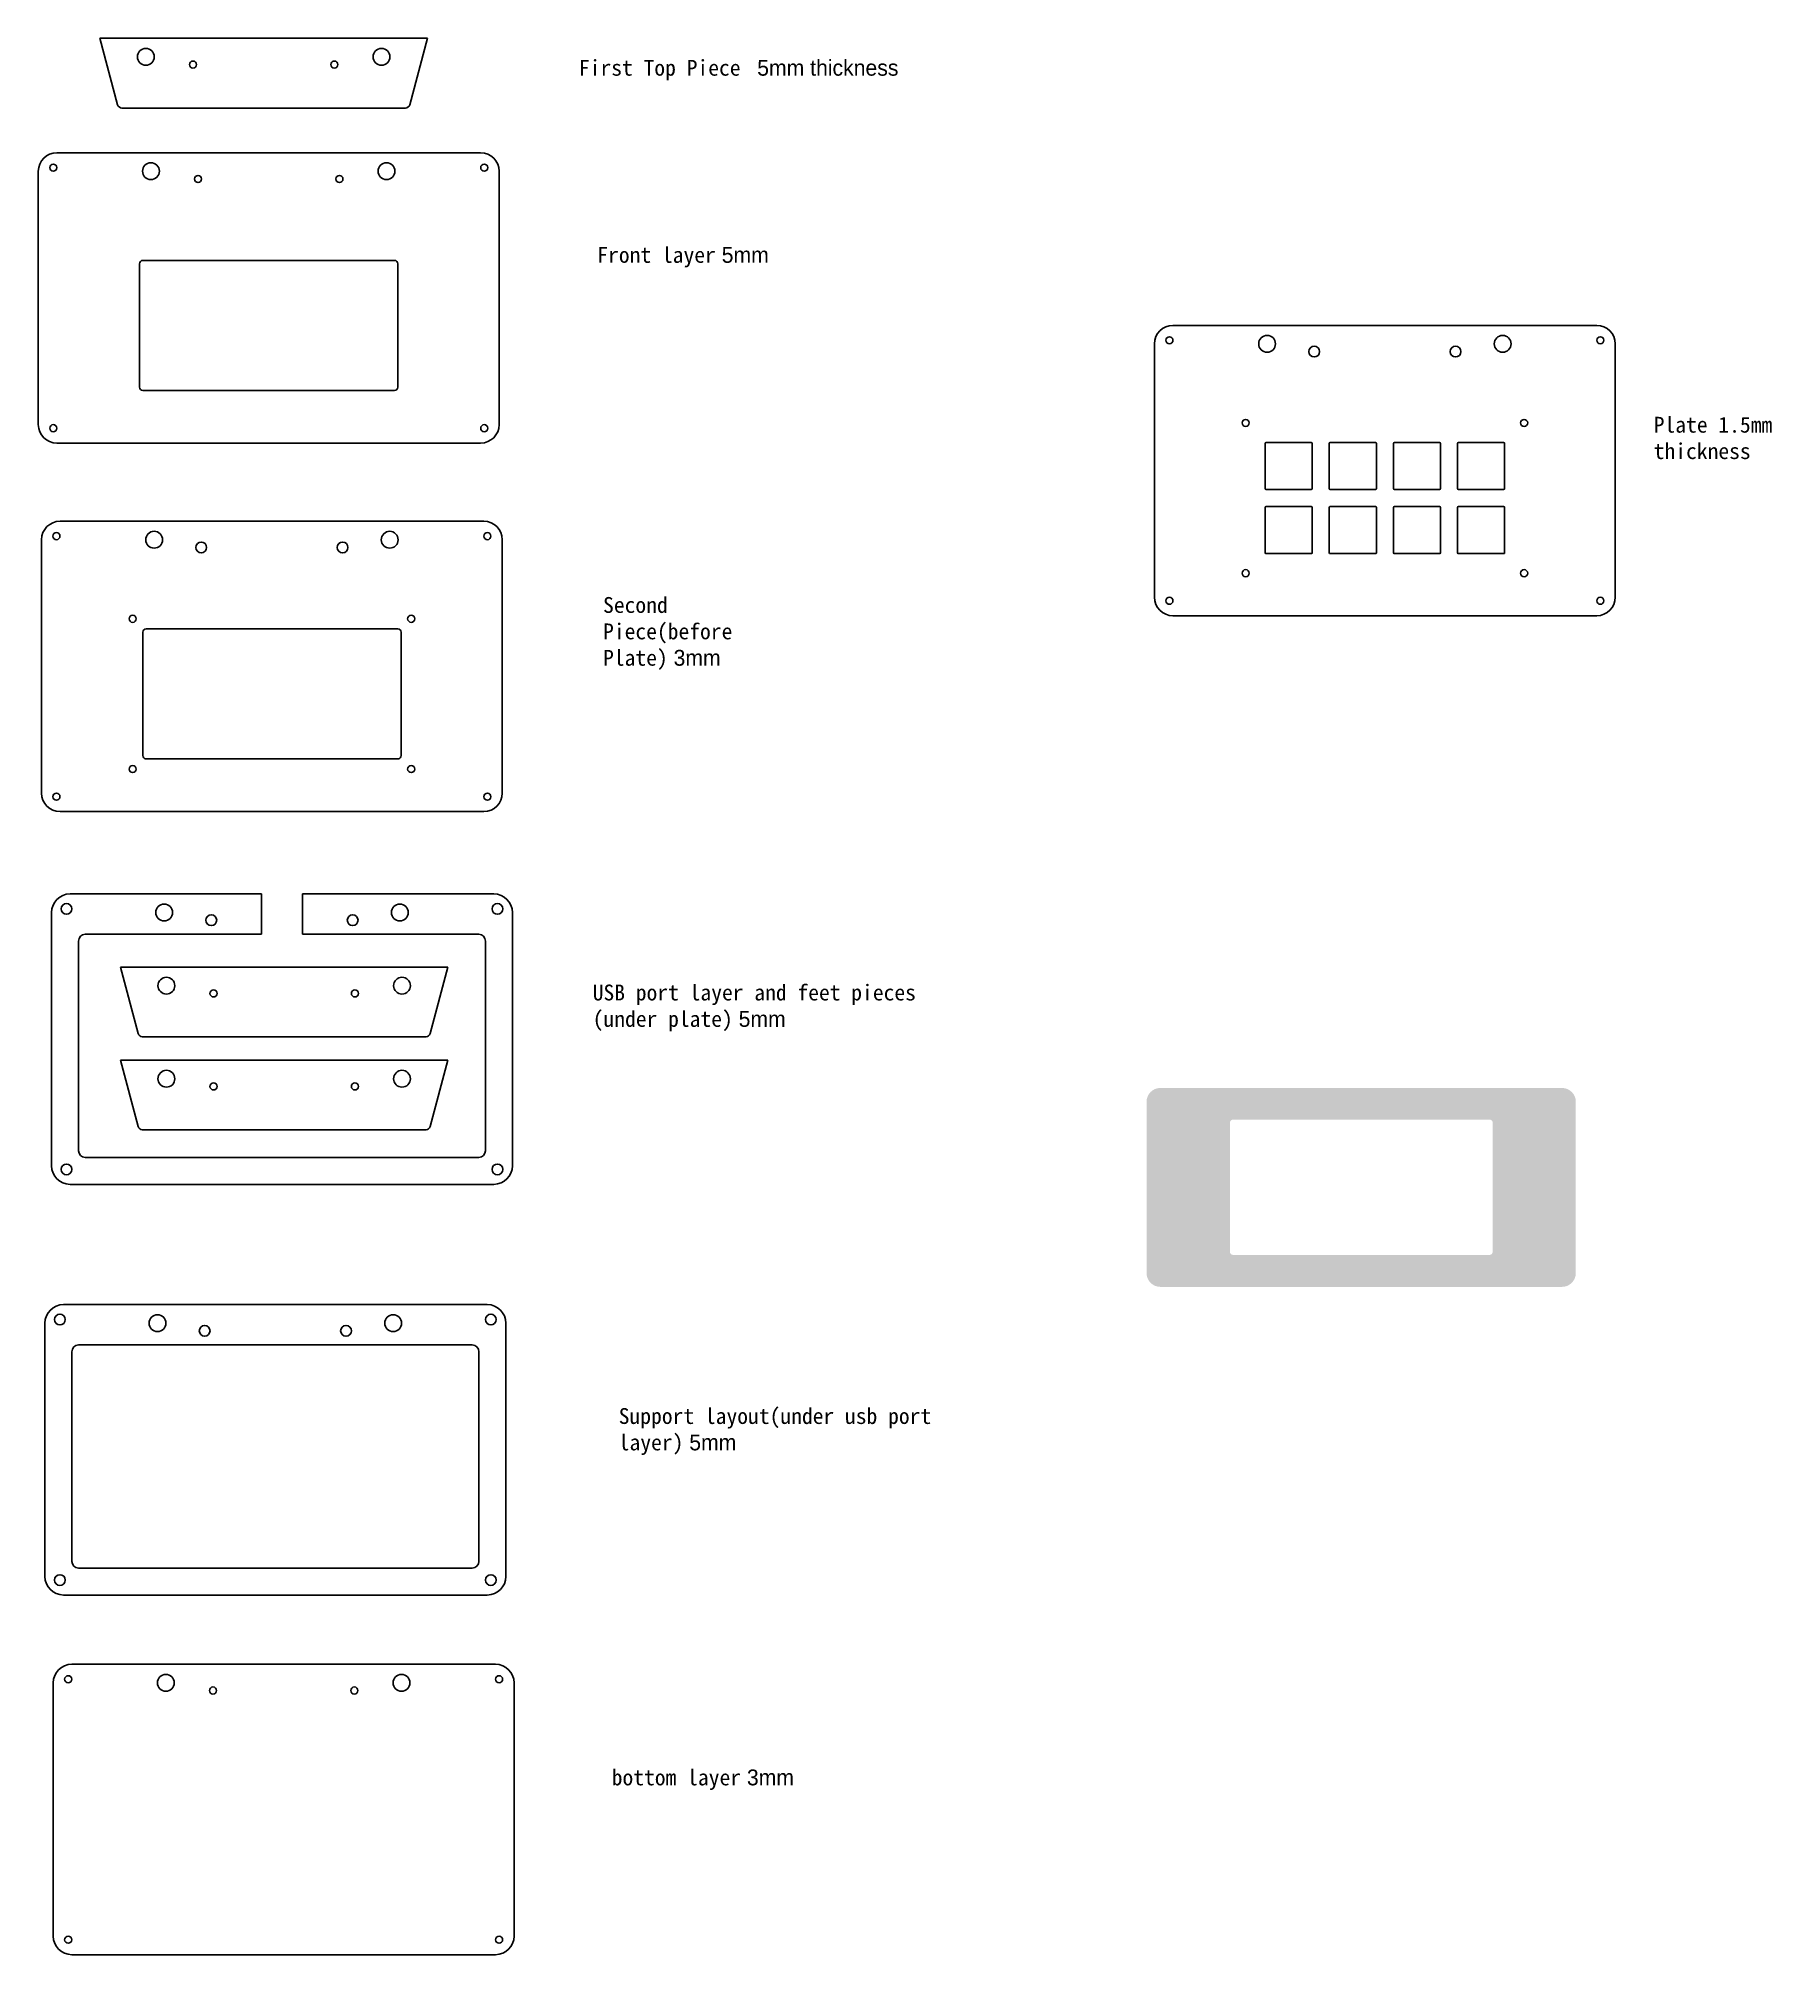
# Model space of a CAD drawing. Extents: x -631 to -116, y -291 to 278.
import ezdxf

# ---------------------------------------------------------------- set-up
doc = ezdxf.new("R2010")
doc.units = 0
doc.header["$MEASUREMENT"] = 0
doc.layers.add('_U+56FE_U+5C42 2', color=7, linetype='Continuous')

msp = doc.modelspace()

# ---------------------------------------------------------------- hatches: boundary and pattern name
h = msp.add_hatch(color=7)
h.dxf.hatch_style = 2
edge = h.paths.add_edge_path()
edge.add_spline(control_points=[(-178.17, -33.6), (-178.17, -33.6), (-297.54, -33.6), (-297.54, -33.6), (-299.78, -33.6), (-301.62, -35.44), (-301.62, -37.69), (-301.62, -37.69), (-301.62, -88.62), (-301.62, -88.62), (-301.62, -90.87), (-299.78, -92.71), (-297.54, -92.71), (-297.54, -92.71), (-178.17, -92.71), (-178.17, -92.71), (-175.92, -92.71), (-174.08, -90.87), (-174.08, -88.62), (-174.08, -88.62), (-174.08, -37.69), (-174.08, -37.69), (-174.08, -35.44), (-175.92, -33.6), (-178.17, -33.6)], knot_values=[0, 0, 0, 0, 1, 1, 1, 2, 2, 2, 3, 3, 3, 4, 4, 4, 5, 5, 5, 6, 6, 6, 7, 7, 7, 8, 8, 8, 8], degree=3, periodic=0)
edge = h.paths.add_edge_path()
edge.add_spline(control_points=[(-198.78, -82.3), (-198.78, -82.8), (-199.18, -83.2), (-199.67, -83.2), (-199.67, -83.2), (-275.94, -83.2), (-275.94, -83.2), (-276.43, -83.2), (-276.84, -82.8), (-276.84, -82.3), (-276.84, -82.3), (-276.84, -43.91), (-276.84, -43.91), (-276.84, -43.42), (-276.43, -43.01), (-275.94, -43.01), (-275.94, -43.01), (-199.67, -43.01), (-199.67, -43.01), (-199.18, -43.01), (-198.78, -43.42), (-198.78, -43.91), (-198.78, -43.91), (-198.78, -82.3), (-198.78, -82.3)], knot_values=[0, 0, 0, 0, 1, 1, 1, 2, 2, 2, 3, 3, 3, 4, 4, 4, 5, 5, 5, 6, 6, 6, 7, 7, 7, 8, 8, 8, 8], degree=3, periodic=0)
at = {"layer": '_U+56FE_U+5C42 2'}
h = msp.add_hatch(color=1, dxfattribs=at)
h.dxf.hatch_style = 2
h.paths.add_polyline_path([(-182.71, -33.61), (-186.23, -33.61), (-198.69, -45.63), (-198.69, -49.03)])
h = msp.add_hatch(color=2, dxfattribs=at)
h.dxf.hatch_style = 2
h.paths.add_polyline_path([(-198.69, -52.43), (-179.18, -33.61), (-182.71, -33.61), (-198.69, -49.03)])
h = msp.add_hatch(color=2, dxfattribs=at)
h.dxf.hatch_style = 2
edge = h.paths.add_edge_path()
edge.add_spline(control_points=[(-198.69, -55.83), (-198.69, -55.83), (-176.23, -34.16), (-176.23, -34.16), (-176.83, -33.82), (-177.52, -33.61), (-178.27, -33.61), (-178.27, -33.61), (-179.18, -33.61), (-179.18, -33.61), (-179.18, -33.61), (-198.69, -52.43), (-198.69, -52.43), (-198.69, -52.43), (-198.69, -55.83), (-198.69, -55.83)], knot_values=[0, 0, 0, 0, 1, 1, 1, 2, 2, 2, 3, 3, 3, 4, 4, 4, 5, 5, 5, 5], degree=3, periodic=0)
h = msp.add_hatch(color=3, dxfattribs=at)
h.dxf.hatch_style = 2
edge = h.paths.add_edge_path()
edge.add_spline(control_points=[(-198.69, -59.23), (-198.69, -59.23), (-174.53, -35.93), (-174.53, -35.93), (-174.91, -35.19), (-175.5, -34.57), (-176.23, -34.16), (-176.23, -34.16), (-198.69, -55.83), (-198.69, -55.83), (-198.69, -55.83), (-198.69, -59.23), (-198.69, -59.23)], knot_values=[0, 0, 0, 0, 1, 1, 1, 2, 2, 2, 3, 3, 3, 4, 4, 4, 4], degree=3, periodic=0)
h = msp.add_hatch(color=4, dxfattribs=at)
h.dxf.hatch_style = 2
edge = h.paths.add_edge_path()
edge.add_spline(control_points=[(-174.53, -35.93), (-174.53, -35.93), (-198.69, -59.23), (-198.69, -59.23), (-198.69, -59.23), (-198.69, -62.63), (-198.69, -62.63), (-198.69, -62.63), (-174.09, -38.9), (-174.09, -38.9), (-174.09, -38.9), (-174.09, -37.74), (-174.09, -37.74), (-174.09, -37.09), (-174.26, -36.48), (-174.53, -35.93)], knot_values=[0, 0, 0, 0, 1, 1, 1, 2, 2, 2, 3, 3, 3, 4, 4, 4, 5, 5, 5, 5], degree=3, periodic=0)
h = msp.add_hatch(color=5, dxfattribs=at)
h.dxf.hatch_style = 2
h.paths.add_polyline_path([(-198.69, -66.03), (-174.09, -42.3), (-174.09, -38.9), (-198.69, -62.63)])
h = msp.add_hatch(color=6, dxfattribs=at)
h.dxf.hatch_style = 2
h.paths.add_polyline_path([(-198.69, -69.43), (-174.09, -45.7), (-174.09, -42.3), (-198.69, -66.03)])
h = msp.add_hatch(color=1, dxfattribs=at)
h.dxf.hatch_style = 2
h.paths.add_polyline_path([(-237.37, -83.32), (-246.49, -92.72), (-243.04, -92.72), (-233.92, -83.32)])
h = msp.add_hatch(color=2, dxfattribs=at)
h.dxf.hatch_style = 2
h.paths.add_polyline_path([(-233.92, -83.32), (-243.04, -92.72), (-239.59, -92.72), (-230.47, -83.32)])
h = msp.add_hatch(color=2, dxfattribs=at)
h.dxf.hatch_style = 2
h.paths.add_polyline_path([(-230.47, -83.32), (-239.59, -92.72), (-236.14, -92.72), (-227.02, -83.32)])
h = msp.add_hatch(color=3, dxfattribs=at)
h.dxf.hatch_style = 2
h.paths.add_polyline_path([(-227.02, -83.32), (-236.14, -92.72), (-232.69, -92.72), (-223.57, -83.32)])
h = msp.add_hatch(color=4, dxfattribs=at)
h.dxf.hatch_style = 2
h.paths.add_polyline_path([(-223.57, -83.32), (-232.69, -92.72), (-229.24, -92.72), (-220.12, -83.32)])
h = msp.add_hatch(color=5, dxfattribs=at)
h.dxf.hatch_style = 2
h.paths.add_polyline_path([(-220.12, -83.32), (-229.24, -92.72), (-225.79, -92.72), (-216.67, -83.32)])
h = msp.add_hatch(color=6, dxfattribs=at)
h.dxf.hatch_style = 2
h.paths.add_polyline_path([(-225.79, -92.72), (-222.34, -92.72), (-213.22, -83.32), (-216.67, -83.32)])

# ---------------------------------------------------------------- linework, layer by layer
at = {"linetype": 'Continuous'}
for p, q in [((-612.59, 278.34), (-607.35, 258.59)), ((-612.59, 278.34), (-515.28, 278.34)), ((-515.28, 278.34), (-520.52, 258.59)), ((-521.78, 257.63), (-606.09, 257.63)), ((-625.39, 244.34), (-499.47, 244.34)), ((-630.89, 163.54), (-630.89, 238.84)), ((-493.97, 238.84), (-493.97, 163.54)), ((-293.77, 193.04), (-167.85, 193.04)), ((-299.27, 112.24), (-299.27, 187.54)), ((-162.35, 187.54), (-162.35, 112.24)), ((-499.47, 158.04), (-625.39, 158.04)), ((-624.44, 134.83), (-498.53, 134.83)), ((-629.94, 54.03), (-629.94, 129.33)), ((-493.03, 129.33), (-493.03, 54.03)), ((-167.85, 106.74), (-293.77, 106.74)), ((-498.53, 48.53), (-624.44, 48.53)), ((-621.46, 24.06), (-564.6, 24.06)), ((-552.4, 24.06), (-495.54, 24.06)), ((-626.96, -56.74), (-626.96, 18.56)), ((-490.04, 18.56), (-490.04, -56.74)), ((-616.96, 12.06), (-564.6, 12.06)), ((-552.4, 12.06), (-500.04, 12.06)), ((-618.96, -52.24), (-618.96, 10.06)), ((-498.04, 10.06), (-498.04, -52.24)), ((-606.5, 2.3), (-509.18, 2.3)), ((-606.5, 2.3), (-601.25, -17.45)), ((-509.18, 2.3), (-514.42, -17.45)), ((-515.68, -18.41), (-600, -18.41)), ((-606.5, -25.35), (-509.18, -25.35)), ((-606.5, -25.35), (-601.25, -45.09)), ((-509.18, -25.35), (-514.42, -45.09)), ((-515.68, -46.06), (-600, -46.06)), ((-500.04, -54.24), (-616.96, -54.24)), ((-495.54, -62.24), (-621.46, -62.24)), ((-623.42, -97.98), (-497.5, -97.98)), ((-628.92, -178.78), (-628.92, -103.48)), ((-492, -103.48), (-492, -178.78)), ((-620.92, -174.28), (-620.92, -111.98)), ((-618.92, -109.98), (-502, -109.98)), ((-500, -111.98), (-500, -174.28)), ((-502, -176.28), (-618.92, -176.28)), ((-497.5, -184.28), (-623.42, -184.28)), ((-620.96, -204.87), (-495.04, -204.87)), ((-626.46, -285.67), (-626.46, -210.37)), ((-489.54, -210.37), (-489.54, -285.67)), ((-495.04, -291.17), (-620.96, -291.17))]:
    msp.add_line(p, q, dxfattribs=at)
at = {"color": 0}
for p, q in [((-600.8, 174.7), (-600.8, 211.35)), ((-599.8, 212.35), (-525.05, 212.35)), ((-524.05, 211.35), (-524.05, 174.7)), ((-525.05, 173.7), (-599.8, 173.7)), ((-266.38, 144.54), (-266.38, 157.94)), ((-266.08, 158.24), (-252.68, 158.24)), ((-252.38, 157.94), (-252.38, 144.54)), ((-247.33, 144.54), (-247.33, 157.94)), ((-247.03, 158.24), (-233.63, 158.24)), ((-233.33, 157.94), (-233.33, 144.54)), ((-228.28, 144.54), (-228.28, 157.94)), ((-227.98, 158.24), (-214.58, 158.24)), ((-214.28, 157.94), (-214.28, 144.54)), ((-209.23, 144.54), (-209.23, 157.94)), ((-208.93, 158.24), (-195.53, 158.24)), ((-195.23, 157.94), (-195.23, 144.54)), ((-252.68, 144.24), (-266.08, 144.24)), ((-233.63, 144.24), (-247.03, 144.24)), ((-214.58, 144.24), (-227.98, 144.24)), ((-195.53, 144.24), (-208.93, 144.24)), ((-266.38, 125.49), (-266.38, 138.89)), ((-266.08, 139.19), (-252.68, 139.19)), ((-252.38, 138.89), (-252.38, 125.49)), ((-247.33, 125.49), (-247.33, 138.89)), ((-247.03, 139.19), (-233.63, 139.19)), ((-233.33, 138.89), (-233.33, 125.49)), ((-228.28, 125.49), (-228.28, 138.89)), ((-227.98, 139.19), (-214.58, 139.19)), ((-214.28, 138.89), (-214.28, 125.49)), ((-209.23, 125.49), (-209.23, 138.89)), ((-208.93, 139.19), (-195.53, 139.19)), ((-195.23, 138.89), (-195.23, 125.49)), ((-252.68, 125.19), (-266.08, 125.19)), ((-233.63, 125.19), (-247.03, 125.19)), ((-214.58, 125.19), (-227.98, 125.19)), ((-195.53, 125.19), (-208.93, 125.19)), ((-598.86, 102.83), (-524.11, 102.83)), ((-599.86, 65.18), (-599.86, 101.83)), ((-523.11, 101.83), (-523.11, 65.18)), ((-524.11, 64.18), (-598.86, 64.18))]:
    msp.add_line(p, q, dxfattribs=at)
at = {"color": 7, "linetype": 'Continuous', "lineweight": 25}
for p, q in [((-564.6, 24.06), (-564.6, 12.06)), ((-552.4, 12.06), (-552.4, 24.06))]:
    msp.add_line(p, q, dxfattribs=at)
at = {"linetype": 'Continuous'}
for centre, radius in [((-598.94, 272.84), 2.5), ((-528.94, 272.84), 2.5), ((-584.94, 270.54), 1.05), ((-542.94, 270.54), 1.05), ((-626.45, 239.9), 1.05), ((-597.43, 238.84), 2.5), ((-527.43, 238.84), 2.5), ((-498.41, 239.9), 1.05), ((-583.43, 236.54), 1.05), ((-541.43, 236.54), 1.05), ((-294.83, 188.6), 1.05), ((-265.81, 187.54), 2.5), ((-195.81, 187.54), 2.5), ((-166.79, 188.6), 1.05), ((-251.81, 185.24), 1.6), ((-209.81, 185.24), 1.6), ((-626.45, 162.48), 1.05), ((-498.41, 162.48), 1.05), ((-272.18, 164.04), 1.05), ((-189.43, 164.04), 1.05), ((-625.5, 130.39), 1.05), ((-596.49, 129.33), 2.5), ((-526.49, 129.33), 2.5), ((-497.47, 130.39), 1.05), ((-582.49, 127.03), 1.6), ((-540.49, 127.03), 1.6), ((-272.18, 119.39), 1.05), ((-189.43, 119.39), 1.05), ((-294.83, 111.18), 1.05), ((-166.79, 111.18), 1.05), ((-602.86, 105.83), 1.05), ((-520.11, 105.83), 1.05), ((-602.86, 61.18), 1.05), ((-520.11, 61.18), 1.05), ((-625.5, 52.97), 1.05), ((-497.47, 52.97), 1.05), ((-622.52, 19.62), 1.6), ((-593.5, 18.56), 2.5), ((-579.5, 16.26), 1.6), ((-537.5, 16.26), 1.6), ((-523.5, 18.56), 2.5), ((-494.48, 19.62), 1.6), ((-592.84, -3.2), 2.5), ((-578.84, -5.5), 1.05), ((-536.84, -5.5), 1.05), ((-522.84, -3.2), 2.5), ((-592.84, -30.85), 2.5), ((-522.84, -30.85), 2.5), ((-578.84, -33.15), 1.05), ((-536.84, -33.15), 1.05), ((-622.52, -57.8), 1.6), ((-494.48, -57.8), 1.6), ((-624.48, -102.42), 1.6), ((-595.46, -103.48), 2.5), ((-525.46, -103.48), 2.5), ((-496.44, -102.42), 1.6), ((-581.46, -105.78), 1.6), ((-539.46, -105.78), 1.6), ((-624.48, -179.84), 1.6), ((-496.44, -179.84), 1.6), ((-622.02, -209.31), 1.05), ((-593, -210.37), 2.5), ((-523, -210.37), 2.5), ((-493.98, -209.31), 1.05), ((-579, -212.67), 1.05), ((-537, -212.67), 1.05), ((-622.02, -286.73), 1.05), ((-493.98, -286.73), 1.05)]:
    msp.add_circle(centre, radius, dxfattribs=at)
at = {"color": 7, "linetype": 'Continuous', "lineweight": 25}
for centre in [(-272.18, 164.04), (-189.43, 164.04), (-272.18, 119.39), (-189.43, 119.39), (-602.86, 105.83), (-520.11, 105.83), (-602.86, 61.18), (-520.11, 61.18)]:
    msp.add_circle(centre, 1.05, dxfattribs=at)
at = {"linetype": 'Continuous'}
for centre, radius, start, end in [((-605.95, 259.12), 1.5, 200.5352, 264.3363), ((-521.93, 259.12), 1.5, 275.6637, 339.4648), ((-625.39, 238.84), 5.5, 90, 180), ((-499.47, 238.84), 5.5, 0, 90), ((-599.8, 211.35), 1, 90, 180), ((-525.05, 211.35), 1, 0, 90), ((-293.77, 187.54), 5.5, 90, 180), ((-167.85, 187.54), 5.5, 0, 90), ((-599.8, 174.7), 1, 180, 270), ((-525.05, 174.7), 1, 270, 0), ((-625.39, 163.54), 5.5, 180, 270), ((-499.47, 163.54), 5.5, 270, 0), ((-266.08, 157.94), 0.3, 90, 180), ((-252.68, 157.94), 0.3, 0, 90), ((-247.03, 157.94), 0.3, 90, 180), ((-233.63, 157.94), 0.3, 0, 90), ((-227.98, 157.94), 0.3, 90, 180), ((-214.58, 157.94), 0.3, 0, 90), ((-208.93, 157.94), 0.3, 90, 180), ((-195.53, 157.94), 0.3, 0, 90), ((-266.08, 144.54), 0.3, 180, 270), ((-252.68, 144.54), 0.3, 270, 360), ((-247.03, 144.54), 0.3, 180, 270), ((-233.63, 144.54), 0.3, 270, 360), ((-227.98, 144.54), 0.3, 180, 270), ((-214.58, 144.54), 0.3, 270, 360), ((-208.93, 144.54), 0.3, 180, 270), ((-195.53, 144.54), 0.3, 270, 360), ((-266.08, 138.89), 0.3, 90, 180), ((-252.68, 138.89), 0.3, 0, 90), ((-247.03, 138.89), 0.3, 90, 180), ((-233.63, 138.89), 0.3, 0, 90), ((-227.98, 138.89), 0.3, 90, 180), ((-214.58, 138.89), 0.3, 0, 90), ((-208.93, 138.89), 0.3, 90, 180), ((-195.53, 138.89), 0.3, 0, 90), ((-624.44, 129.33), 5.5, 90, 180), ((-498.53, 129.33), 5.5, 0, 90), ((-266.08, 125.49), 0.3, 180, 270), ((-252.68, 125.49), 0.3, 270, 360), ((-247.03, 125.49), 0.3, 180, 270), ((-233.63, 125.49), 0.3, 270, 360), ((-227.98, 125.49), 0.3, 180, 270), ((-214.58, 125.49), 0.3, 270, 360), ((-208.93, 125.49), 0.3, 180, 270), ((-195.53, 125.49), 0.3, 270, 360), ((-293.77, 112.24), 5.5, 180, 270), ((-167.85, 112.24), 5.5, 270, 0), ((-598.86, 101.83), 1, 90, 180), ((-524.11, 101.83), 1, 0, 90), ((-598.86, 65.18), 1, 180, 270), ((-524.11, 65.18), 1, 270, 360), ((-624.44, 54.03), 5.5, 180, 270), ((-498.53, 54.03), 5.5, 270, 0), ((-621.46, 18.56), 5.5, 90, 180), ((-495.54, 18.56), 5.5, 0, 90), ((-616.96, 10.06), 2, 90, 180), ((-500.04, 10.06), 2, 0, 90), ((-599.85, -16.92), 1.5, 200.5352, 264.3363), ((-515.83, -16.92), 1.5, 275.6637, 339.4648), ((-599.85, -44.57), 1.5, 200.5352, 264.3363), ((-515.83, -44.57), 1.5, 275.6637, 339.4648), ((-621.46, -56.74), 5.5, 180, 270), ((-616.96, -52.24), 2, 180, 270), ((-500.04, -52.24), 2, 270, 0), ((-495.54, -56.74), 5.5, 270, 0), ((-623.42, -103.48), 5.5, 90, 180), ((-497.5, -103.48), 5.5, 0, 90), ((-618.92, -111.98), 2, 90, 180), ((-502, -111.98), 2, 0, 90), ((-618.92, -174.28), 2, 180, 270), ((-502, -174.28), 2, 270, 0), ((-623.42, -178.78), 5.5, 180, 270), ((-497.5, -178.78), 5.5, 270, 0), ((-620.96, -210.37), 5.5, 90, 180), ((-495.04, -210.37), 5.5, 0, 90), ((-620.96, -285.67), 5.5, 180, 270), ((-495.04, -285.67), 5.5, 270, 0)]:
    msp.add_arc(centre, radius, start, end, dxfattribs=at)

# ---------------------------------------------------------------- texts
at = {"linetype": 'Continuous', "char_height": 4.7058, "attachment_point": 1}
for s, width, heights, insert in [('{\\fSimSun|b0|i0|c134|p2;First Top Piece } 5mm thickness', 178.4263, [27.55], (-470.27, 271.94)), ('{\\fSimSun|b0|i0|c134|p2;Front layer} 5mm', 60.447, [0], (-464.81, 216.33)), ('{\\fSimSun|b0|i0|c134|p2;Plate 1.5mm thickness}', 60.447, [0], (-150.94, 165.86)), ('{\\fSimSun|b0|i0|c134|p2;Second Piece(before Plate)} 3mm', 60.447, [0], (-463.1, 112.29)), ('{\\fSimSun|b0|i0|c134|p2;USB port layer and feet pieces (under plate)} 5mm', 100.2571, [23.77], (-466.18, -2.88)), ('{\\fSimSun|b0|i0|c134|p2;Support layout(under usb port layer)} 5mm', 100.2571, [23.77], (-458.44, -128.74)), ('{\\fSimSun|b0|i0|c134|p2;bottom layer} 3mm', 60.447, [0], (-460.52, -236.14))]:
    msp.add_mtext_dynamic_manual_height_columns(s, width=width, gutter_width=1, heights=heights, dxfattribs=dict(at, insert=insert))

doc.saveas('drawing.dxf')
